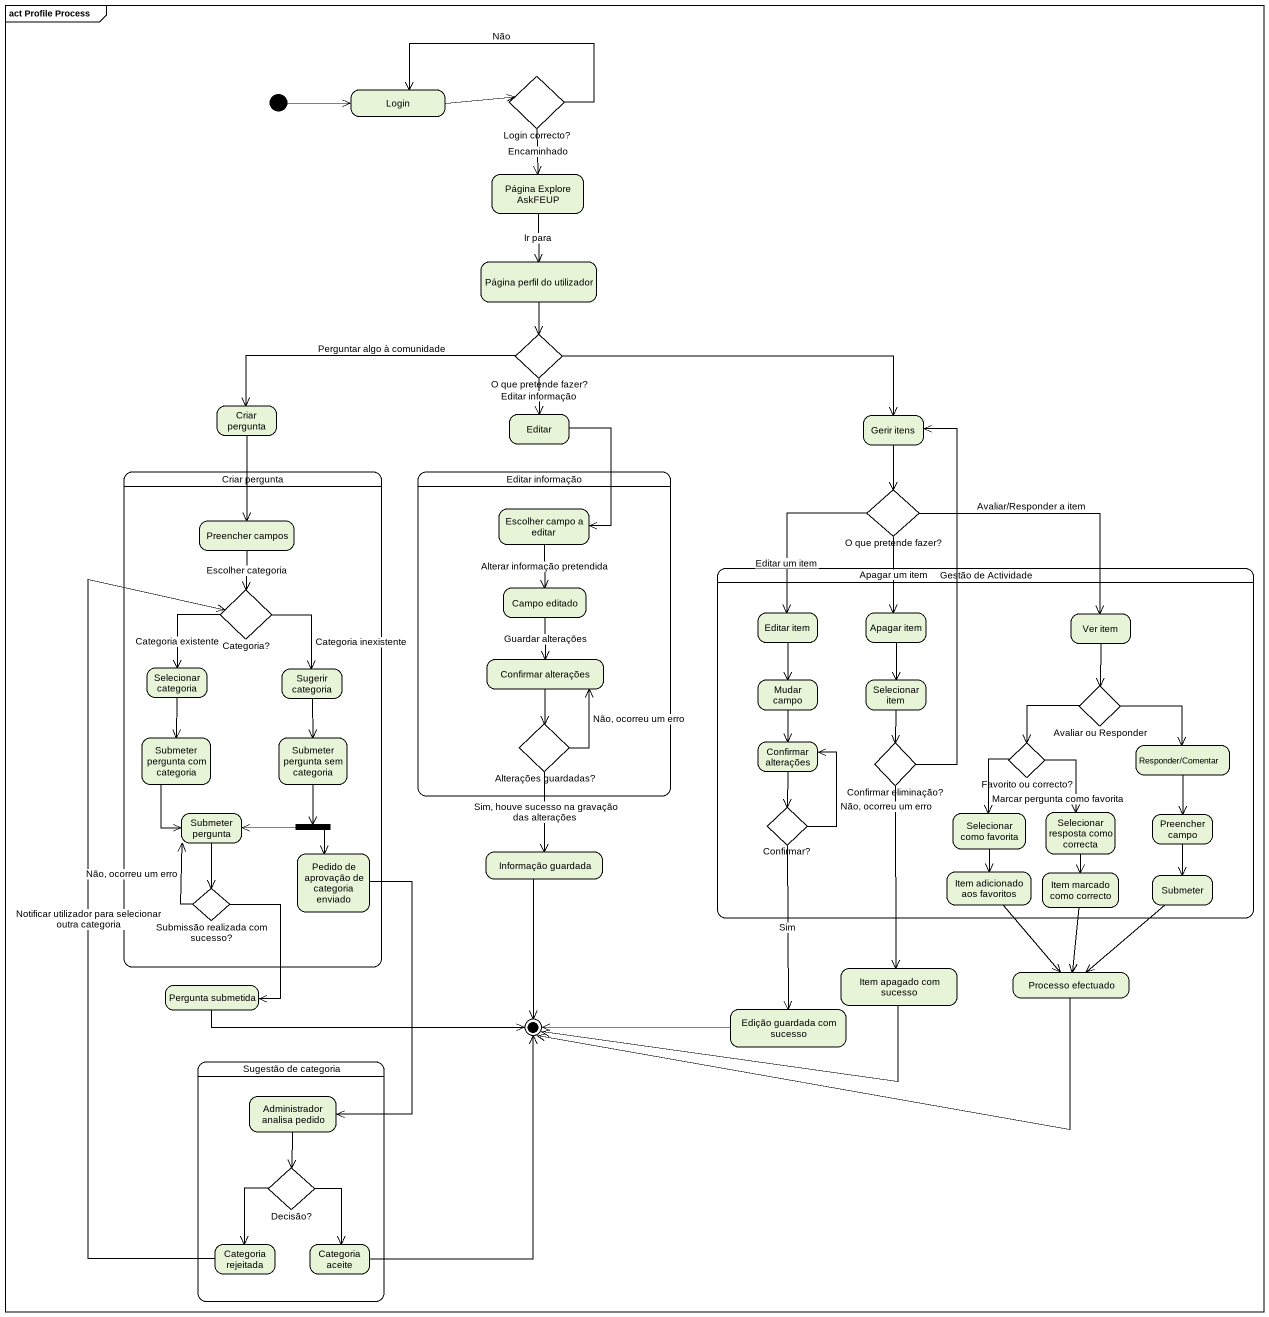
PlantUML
@startuml
mainframe act Profile Process
hide empty description
state "Login correcto?" as Login_correcto <<choice>>
state Login
state "Página Explore AskFEUP" as Página_Explore_AskFEUP
state "Página perfil do utilizador" as Página_perfil_do_utilizador
state "O que pretende fazer?" as O_que_pretende_fazer <<choice>>
state "Criar pergunta" as Criar_pergunta
state Editar
state "Gerir itens" as Gerir_itens
state "Criar pergunta" as Criar_pergunta_2 {
  state "Preencher campos" as Preencher_campos
  state "Categoria?" as Categoria <<choice>>
  state "Selecionar categoria" as Selecionar_categoria
  state "Sugerir categoria" as Sugerir_categoria
  state "Submeter pergunta com categoria" as Submeter_pergunta_com
  state "Submeter pergunta sem categoria" as Submeter_pergunta_sem
  state "Submeter pergunta" as Submeter_pergunta
  state fork1 <<fork>>
  state "Pedido de aprovação de categoria enviado" as Pedido_de_aprovação_de
  state "Submissão realizada com sucesso?" as Submissão_realizada_com <<choice>>
}
state "Editar informação" as Editar_informação {
  state "Escolher campo a editar" as Escolher_campo_a_editar
  state "Campo editado" as Campo_editado
  state "Confirmar alterações" as Confirmar_alterações
  state "Alterações guardadas?" as Alterações_guardadas <<choice>>
}
state "O que pretende fazer?" as O_que_pretende_fazer_2 <<choice>>
state "Gestão de Actividade" as Gestão_de_Actividade {
  state "Editar item" as Editar_item
  state "Apagar item" as Apagar_item
  state "Ver item" as Ver_item
  state "Mudar campo" as Mudar_campo
  state "Selecionar item" as Selecionar_item
  state "Avaliar ou Responder" as Avaliar_ou_Responder <<choice>>
  state "Confirmar alterações" as Confirmar_alterações_2
  state "Confirmar eliminação?" as Confirmar_eliminação <<choice>>
  state "Favorito ou correcto?" as Favorito_ou_correcto <<choice>>
  state "Responder/Comentar" as Responder_Comentar
  state "Confirmar?" as Confirmar <<choice>>
  state "Selecionar como favorita" as Selecionar_como_favorita
  state "Selecionar resposta como correcta" as Selecionar_resposta_como
  state "Preencher campo" as Preencher_campo
  state "Item adicionado aos favoritos" as Item_adicionado_aos
  state "Item marcado como correcto" as Item_marcado_como_correcto
  state Submeter
}
state "Informação guardada" as Informação_guardada
state "Item apagado com sucesso" as Item_apagado_com_sucesso
state "Processo efectuado" as Processo_efectuado
state "Pergunta submetida" as Pergunta_submetida
state "Edição guardada com sucesso" as Edição_guardada_com_sucesso
state final1 <<end>>
state "Sugestão de categoria" as Sugestão_de_categoria {
  state "Administrador analisa pedido" as Administrador_analisa_pedido
  state "Decisão?" as Decisão <<choice>>
  state "Categoria rejeitada" as Categoria_rejeitada
  state "Categoria aceite" as Categoria_aceite
}
[*] -right-> Login
Login_correcto -left-> Login : Não
Login_correcto --> Página_Explore_AskFEUP : Encaminhado
Login -right-> Login_correcto
Página_Explore_AskFEUP --> Página_perfil_do_utilizador : Ir para
Página_perfil_do_utilizador --> O_que_pretende_fazer
O_que_pretende_fazer -left-> Criar_pergunta : Perguntar algo à comunidade
O_que_pretende_fazer --> Editar : Editar informação
O_que_pretende_fazer -right-> Gerir_itens
Criar_pergunta --> Preencher_campos
Editar --> Escolher_campo_a_editar
Gerir_itens --> O_que_pretende_fazer_2
Escolher_campo_a_editar --> Campo_editado : Alterar informação pretendida
O_que_pretende_fazer_2 --> Editar_item : Editar um item
O_que_pretende_fazer_2 --> Apagar_item : Apagar um item
O_que_pretende_fazer_2 -right-> Ver_item : Avaliar/Responder a item
Preencher_campos --> Categoria : Escolher categoria
Campo_editado --> Confirmar_alterações : Guardar alterações
Categoria --> Selecionar_categoria : Categoria existente
Categoria --> Sugerir_categoria : Categoria inexistente
Editar_item --> Mudar_campo
Apagar_item --> Selecionar_item
Ver_item --> Avaliar_ou_Responder
Confirmar_alterações --> Alterações_guardadas
Selecionar_categoria --> Submeter_pergunta_com
Sugerir_categoria --> Submeter_pergunta_sem
Mudar_campo --> Confirmar_alterações_2
Selecionar_item --> Confirmar_eliminação
Avaliar_ou_Responder --> Favorito_ou_correcto
Avaliar_ou_Responder --> Responder_Comentar
Submeter_pergunta_com --> Submeter_pergunta
Submeter_pergunta_sem --> fork1
Alterações_guardadas -up-> Confirmar_alterações : Não, ocorreu um erro
Alterações_guardadas --> Informação_guardada : Sim, houve sucesso na gravação das alterações
Confirmar_alterações_2 --> Confirmar
Confirmar_eliminação -up-> Gerir_itens
Confirmar_eliminação --> Item_apagado_com_sucesso
Favorito_ou_correcto --> Selecionar_como_favorita : Marcar pergunta como favorita
Favorito_ou_correcto --> Selecionar_resposta_como
Responder_Comentar --> Preencher_campo
Submeter_pergunta --> Submissão_realizada_com
Confirmar -up-> Confirmar_alterações_2 : Não, ocorreu um erro
Confirmar --> Edição_guardada_com_sucesso : Sim
Selecionar_como_favorita --> Item_adicionado_aos
Selecionar_resposta_como --> Item_marcado_como_correcto
Preencher_campo --> Submeter
fork1 -left-> Submeter_pergunta
fork1 --> Pedido_de_aprovação_de
Pedido_de_aprovação_de --> Administrador_analisa_pedido
Informação_guardada --> final1
Submissão_realizada_com -up-> Submeter_pergunta : Não, ocorreu um erro
Submissão_realizada_com --> Pergunta_submetida
Item_adicionado_aos --> Processo_efectuado
Item_marcado_como_correcto --> Processo_efectuado
Submeter --> Processo_efectuado
Item_apagado_com_sucesso -left-> final1
Processo_efectuado -left-> final1
Pergunta_submetida -right-> final1
Edição_guardada_com_sucesso -left-> final1
Administrador_analisa_pedido --> Decisão
Decisão --> Categoria_rejeitada
Decisão --> Categoria_aceite
Categoria_rejeitada -up-> Categoria : Notificar utilizador para selecionar outra categoria
Categoria_aceite -up-> final1
@enduml
